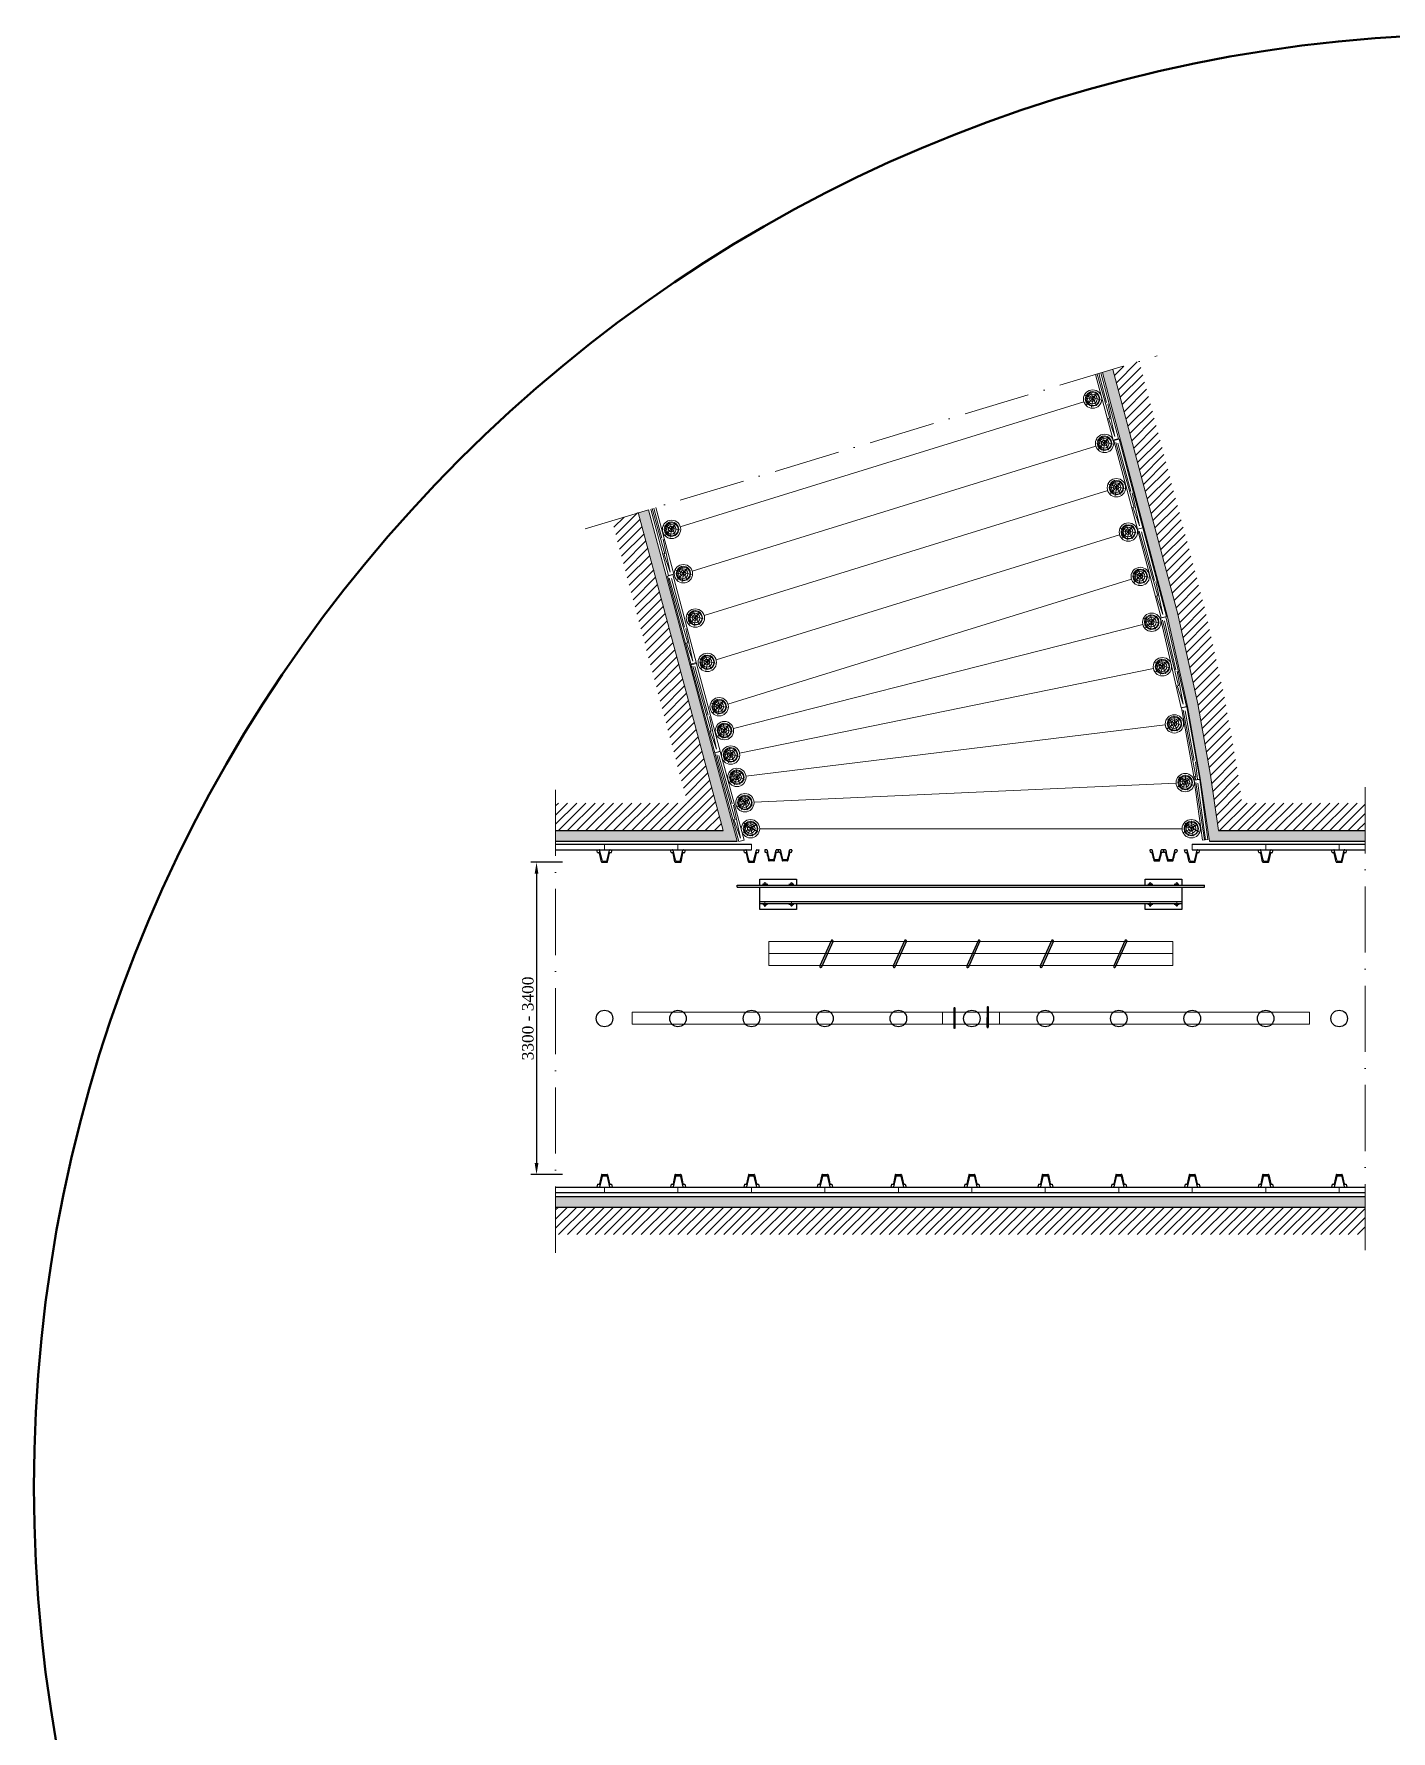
# Model space of a CAD drawing. Header units: millimetres. Extents: x -46762 to 217101, y -107409 to 31524.
# Drawn here: x 73882 to 88661, y -52111 to -33632 of the extents above; entities that cross this region are included whole.
import ezdxf

# ---------------------------------------------------------------- set-up
doc = ezdxf.new("R2010")
doc.units = ezdxf.units.MM
doc.linetypes.add('ACAD_ISO10W100', pattern=[18, 12, -3, 0, -3])
doc.styles.get("Standard").update_dxf_attribs({"font": 'TIMES.TTF'})
doc.dimstyles.new('ISO-25', dxfattribs={"dimscale": 50, "dimtxt": 2.5, "dimasz": 2.5, "dimexe": 1.25, "dimexo": 0.625, "dimtad": 1, "dimdec": 0, "dimtxsty": 'Standard', "dimcen": 2.5, "dimadec": 0, "dimazin": 0, "dimtfac": 1, "dimtdec": 0, "dimtmove": 0, "dimatfit": 3, "dimfxl": 1, "dimarcsym": 0})
pattern_1 = [(228.0128, (182.88, 254), (-2032.0017266, -2286.002809), [34.1721, -3383.05]), (184.9697, (160.02, 228.6), (3048.0049306, 253.9982075), [58.6405, -5805.4]), (132.5104, (101.6, 223.52), (2539.9981518, -2794.0027292), [41.3482, -4093.47]), (267.2737, (2.54, 160.02), (253.9988971, 5079.9983653), [53.4005, -5286.64]), (292.8337, (0, 106.68), (-1270.0036056, 3048.001733), [52.3634, -5183.98]), (357.2737, (20.32, 58.42), (-5079.9983653, 253.9988971), [53.4005, -5286.64]), (37.6942, (73.66, 55.88), (-3302.0020861, -2539.9977357), [70.6194, -6991.31]), (72.2553, (129.54, 99.06), (1778.0035565, 5588.0016206), [66.672, -6600.53]), (121.4296, (149.86, 162.56), (-2032.0005235, 3301.996116), [53.5813, -5304.55]), (175.2364, (121.92, 208.28), (2793.9978053, -253.9976163), [61.1713, -2997.39]), (222.3974, (60.96, 213.36), (-3048.0000917, -2793.99636506), [79.1078, -7831.68]), (138.8141, (254, 157.48), (-1777.9988674, 1523.9976557), [27.0005, -2673.06]), (171.4692, (233.68, 175.26), (3301.9949596, -508.00128), [51.3682, -5085.46]), (225, (182.88, 182.88), (-5e-14, -253.99983), [35.9209, -323.289]), (203.1986, (165.1, 213.36), (1270.004283, 508.002227), [19.3441, -1915.06]), (291.8014, (147.32, 205.74), (-254.000178, 762.00049), [27.3566, -1340.48]), (30.9638, (157.48, 180.34), (761.999195, 508.000396), [44.432, -1436.63]), (161.5651, (195.58, 203.2), (508.00023, -253.99962), [32.1287, -771.09]), (16.3895, (0, 205.74), (2540.0014014, 761.998415), [45.0088, -4455.88]), (70.3462, (43.18, 218.44), (-1015.997169, -2793.996049), [37.7599, -3738.22]), (293.1986, (195.58, 254), (-508.002227, 1270.004283), [38.688, -1895.72]), (343.6105, (210.82, 218.44), (-2540.0014014, 761.998415), [45.0088, -4455.88]), (339.444, (0, 48.26), (-1270.001576, 507.999384), [43.4035, -2126.77]), (294.7751, (40.64, 33.02), (-1269.9970404, 2793.9987026), [36.3672, -3600.36]), (66.8014, (198.12, 0), (508.002227, 1270.004283), [38.688, -1895.72]), (17.354, (213.36, 35.56), (-3302.0001782, -1015.9984676), [42.5783, -4215.24]), (69.444, (73.66, 0), (-507.999384, -1270.001576), [21.7018, -2148.48]), (101.3099, (182.88, 0), (-253.998746, 1015.996746), [12.9515, -1282.2]), (165.9638, (180.34, 12.7), (762.000535, -253.99956), [52.3634, -994.905]), (186.009, (129.54, 25.4), (2539.9962544, 253.9994069), [48.5267, -4804.14]), (303.6901, (157.48, 157.48), (-254.000087, 507.99951), [36.6324, -879.178]), (353.1572, (177.8, 127), (4318.0017857, -508.0022752), [63.9557, -6331.6]), (60.9454, (241.3, 119.38), (-1015.9976366, -1777.995761), [26.1508, -2588.94]), (90, (254, 142.24), (-254, 254), [15.24, -238.76]), (120.2564, (124.46, 33.02), (1015.9978467, -1777.9991032), [35.2867, -3493.39]), (48.0128, (106.68, 63.5), (2032.0017266, 2286.002809), [68.3443, -3348.88]), (0, (152.4, 114.3), (254, 254), [66.04, -187.96]), (325.3048, (218.44, 114.3), (-2539.995599, 1778.000169), [40.161, -3975.93]), (254.0546, (251.46, 91.44), (-254.000648, -1016.00242), [36.9829, -1812.17]), (207.646, (241.3, 55.88), (-4825.9983049, -2540.0015975), [60.2145, -5961.25]), (175.4261, (187.96, 27.94), (-3302.0007605, 253.9987711), [63.7029, -6306.58]), (175.4261, (187.96, 27.94), (-3302.0007605, 253.9987711), [63.7029, -6306.58])]

# ---------------------------------------------------------------- blocks, each defined once
blk = doc.blocks.new('*D282')
at = {"color": 0, "lineweight": -2}
for p, q in [((79637, -42652), (79293, -42652)), ((79355, -42777), (79355, -45927)), ((79637, -46052), (79293, -46052))]:
    blk.add_line(p, q, dxfattribs=at)
at = {"color": 0, "lineweight": 15}
for points in [[(79335, -42777), (79376, -42777), (79355, -42652)], [(79335, -45927), (79376, -45927), (79355, -46052)]]:
    blk.add_solid(points, dxfattribs=at)
at = {"layer": 'Defpoints', "color": 0, "lineweight": 15}
for p in [(79668, -42652), (79355, -46052), (79668, -46052)]:
    blk.add_point(p, dxfattribs=at)
at = {"color": 0, "lineweight": 0, "insert": (79261, -44352), "char_height": 125, "attachment_point": 5, "rotation": 90}
blk.add_mtext('3300 - 3400', dxfattribs=at)
blk = doc.blocks.new('ст200')
at = {"color": 7, "lineweight": 15}
for points in [[(117040, -45309), (117115, -45362), (117027, -45411)], [(117111, -45284), (117115, -45362), (117037, -45347)], [(117069, -45449), (117116, -45360), (117189, -45402)], [(117177, -45320), (117112, -45362), (117130, -45452)]]:
    blk.add_lwpolyline(points, dxfattribs=at)
for centre, radius in [((117108, -45370), 100), ((117108, -45368), 79), ((117110, -45370), 70.8), ((117105, -45368), 52.1), ((117105, -45365), 30.3)]:
    blk.add_circle(centre, radius, dxfattribs=at)
blk = doc.blocks.new('дерама')
at = {"color": 7, "lineweight": 15}
blk.add_line((117208, -45370), (121808, -45370), dxfattribs=at)
for p in [(0, 0), (4800, 0)]:
    blk.add_blockref('ст200', p, dxfattribs=at)

msp = doc.modelspace()

# ---------------------------------------------------------------- hatches: boundary and pattern name
at = {"lineweight": 15}
h = msp.add_hatch(dxfattribs=at)
h.set_pattern_fill('GRAVEL', scale=10, style=0)
h.set_pattern_definition(pattern_1)
h.paths.add_polyline_path([(88379.69, -42306.94), (88379.69, -42421.94), (87018.98, -42421.94), (86683.51, -42421.94), (86583.48, -41734.21), (86445.12, -40954.46), (86227.63, -39978.57), (85519.84, -37317.19), (85630.95, -37287.51), (86338.74, -39948.89), (86556.22, -40924.78), (86694.58, -41704.53), (86782.2, -42306.94), (87018.98, -42306.94)])
h = msp.add_hatch(dxfattribs=at)
h.set_pattern_fill('JIS_WOOD', scale=100, style=0)
h.paths.add_polyline_path([(88379.69, -42306.94), (88379.69, -42006.94), (87039.67, -42006.94), (86984.42, -41627.1), (86846.06, -40847.35), (86628.57, -39871.46), (85917.29, -37196.95), (85630.95, -37287.51), (86338.74, -39948.89), (86556.22, -40924.78), (86694.58, -41704.53), (86782.2, -42306.94), (87018.98, -42306.94)])
h = msp.add_hatch(dxfattribs=at)
h.set_pattern_fill('GRAVEL', scale=10, style=0)
h.set_pattern_definition(pattern_1)
h.paths.add_polyline_path([(79563.13, -42306.94), (80614.82, -42306.94), (80918.34, -42306.94), (81389.11, -42306.94), (80463.64, -38842.88), (80574.75, -38813.2), (81538.87, -42421.94), (80918.34, -42421.94), (80614.82, -42421.94), (79563.13, -42421.94)])
h = msp.add_hatch(dxfattribs=at)
h.set_pattern_fill('JIS_WOOD', scale=100, style=0)
h.paths.add_polyline_path([(80177.31, -38933.43), (80463.64, -38842.88), (81389.11, -42306.94), (80918.34, -42306.94), (80614.82, -42306.94), (79563.13, -42306.94), (79563.13, -42006.94), (80614.82, -42006.94), (80918.34, -42006.94), (80998.44, -42006.94)])
h = msp.add_hatch(color=9, dxfattribs=at)
edge = h.paths.add_edge_path()
edge.add_line((82563.11, -43505.32), (82440.41, -43780.85))
edge.add_arc((82450.8, -43785.82), 11.52, 154.435844, 336.859317)
edge.add_line((82461.4, -43790.35), (82584.07, -43514.88))
edge.add_arc((82573.69, -43509.88), 11.52, 334.279566, 516.703039)
h = msp.add_hatch(color=9, dxfattribs=at)
edge = h.paths.add_edge_path()
edge.add_line((83363.11, -43505.32), (83240.41, -43780.85))
edge.add_arc((83250.8, -43785.82), 11.52, 154.435844, 336.859317)
edge.add_line((83261.4, -43790.35), (83384.07, -43514.88))
edge.add_arc((83373.69, -43509.88), 11.52, 334.279566, 516.703039)
h = msp.add_hatch(color=9, dxfattribs=at)
edge = h.paths.add_edge_path()
edge.add_line((84163.11, -43505.32), (84040.41, -43780.85))
edge.add_arc((84050.8, -43785.82), 11.52, 154.435844, 336.859317)
edge.add_line((84061.4, -43790.35), (84184.07, -43514.88))
edge.add_arc((84173.69, -43509.88), 11.52, 334.279566, 516.703039)
h = msp.add_hatch(color=9, dxfattribs=at)
edge = h.paths.add_edge_path()
edge.add_line((84963.11, -43505.32), (84840.41, -43780.85))
edge.add_arc((84850.8, -43785.82), 11.52, 154.435844, 336.859317)
edge.add_line((84861.4, -43790.35), (84984.07, -43514.88))
edge.add_arc((84973.69, -43509.88), 11.52, 334.279566, 516.703039)
h = msp.add_hatch(color=9, dxfattribs=at)
edge = h.paths.add_edge_path()
edge.add_line((85763.11, -43505.32), (85640.41, -43780.85))
edge.add_arc((85650.8, -43785.82), 11.52, 154.435844, 336.859317)
edge.add_line((85661.4, -43790.35), (85784.07, -43514.88))
edge.add_arc((85773.69, -43509.88), 11.52, 334.279566, 516.703039)
h = msp.add_hatch(color=9, dxfattribs=at)
edge = h.paths.add_edge_path()
edge.add_line((83898.77, -44242.81), (83898.09, -44452.26))
edge.add_arc((83906.09, -44452.51), 8, 178.253812, 360.677285)
edge.add_line((83914.09, -44452.41), (83914.77, -44243))
edge.add_arc((83906.77, -44242.74), 8, 358.097534, 540.521007)
h = msp.add_hatch(color=9, dxfattribs=at)
edge = h.paths.add_edge_path()
edge.add_line((84260.65, -44233.99), (84259.97, -44443.45))
edge.add_arc((84267.96, -44443.69), 8, 178.253812, 360.677285)
edge.add_line((84275.97, -44443.59), (84276.64, -44234.19))
edge.add_arc((84268.65, -44233.92), 8, 358.097534, 540.521007)
h = msp.add_hatch(dxfattribs=at)
h.set_pattern_fill('GRAVEL', scale=10, style=0)
h.set_pattern_definition(pattern_1)
h.paths.add_polyline_path([(79563.13, -46405.79), (79563.13, -46290.79), (80614.82, -46290.79), (80918.34, -46290.79), (87018.98, -46290.79), (88379.69, -46290.79), (88379.69, -46405.79), (87018.98, -46405.79), (80918.34, -46405.79), (80614.82, -46405.79)])
h = msp.add_hatch(dxfattribs=at)
h.set_pattern_fill('JIS_WOOD', scale=100, style=0)
h.paths.add_polyline_path([(79563.13, -46405.79), (79563.13, -46705.79), (80614.82, -46705.79), (80918.34, -46705.79), (87018.98, -46705.79), (88379.69, -46705.79), (88379.69, -46405.79), (87018.98, -46405.79), (80918.34, -46405.79), (80614.82, -46405.79)])

# ---------------------------------------------------------------- linework, layer by layer
at = {"color": 7, "linetype": 'ACAD_ISO10W100', "lineweight": 0, "ltscale": 60}
for p, q in [((79885.76, -39021.63), (86114.87, -37137.18)), ((79563.13, -46902.41), (79563.13, -41724.11)), ((88379.69, -46875.58), (88379.69, -41670.45))]:
    msp.add_line(p, q, dxfattribs=at)
at = {"color": 7, "lineweight": 15}
for p, q in [((85596.84, -37818.14), (85460.39, -37335.17)), ((85477, -37330.15), (85562.54, -37645.8)), ((85862.45, -38788.42), (85662.44, -38080.45)), ((85684.72, -38086.81), (85828.15, -38616.07)), ((80754.05, -39294), (80614.79, -38801.08)), ((80631.5, -38796.03), (80719.75, -39121.65)), ((86119.41, -39754.88), (85919.39, -39046.91)), ((85941.67, -39053.28), (86085.11, -39582.54)), ((81001.27, -40265), (80801.26, -39557.03)), ((80823.54, -39563.39), (80966.97, -40092.65)), ((86345.99, -40731.36), (86170.84, -40016.84)), ((86192.88, -40023.97), (86317.73, -40557.92)), ((81257.83, -41222.7), (81057.82, -40514.73)), ((81080.1, -40521.1), (81223.54, -41050.36)), ((86378.49, -40970.68), (86518.53, -41757.13)), ((86437.56, -40960.17), (86378.52, -40970.85)), ((86535.85, -41716.61), (86397.08, -40994.13)), ((86418.74, -41002.38), (86516.41, -41541.96)), ((86577.6, -41746.61), (86437.56, -40960.17)), ((81518.53, -42189.06), (81318.52, -41481.09)), ((81340.8, -41487.45), (81484.24, -42016.71)), ((86517.04, -41758.39), (86605.57, -42410.77)), ((86576.49, -41750.32), (86517.06, -41758.55)), ((86518.53, -41757.13), (86577.6, -41746.61)), ((86665.02, -42402.7), (86576.49, -41750.32)), ((86628.12, -42407.71), (86534.65, -41782.58)), ((86555.94, -41791.72), (86641.08, -42405.95)), ((79563.13, -42306.94), (79563.13, -42421.94)), ((88379.69, -42306.94), (88379.69, -42421.94)), ((80095.4, -42514.53), (80095.4, -42454.53)), ((80895.4, -42514.53), (80895.4, -42454.53)), ((81695.4, -42514.53), (81695.4, -42454.53)), ((86495.4, -42514.53), (86495.4, -42454.53)), ((86605.57, -42410.77), (86665.14, -42402.69)), ((87295.4, -42514.53), (87295.4, -42454.53)), ((88095.4, -42514.53), (88095.4, -42454.53)), ((84085.24, -43512.84), (81885.24, -43512.84)), ((81885.24, -43775.84), (81885.24, -43512.84)), ((86285.24, -43512.84), (84085.24, -43512.84)), ((86285.24, -43775.84), (86285.24, -43512.84)), ((84085.24, -43644.84), (81885.24, -43644.84)), ((84085.24, -43775.84), (81885.24, -43775.84)), ((86285.24, -43644.84), (84085.24, -43644.84)), ((86285.24, -43775.84), (84085.24, -43775.84)), ((80395.5, -44284.72), (80395.5, -44414.72)), ((80395.5, -44284.72), (84059.5, -44284.72)), ((83774.46, -44284.72), (83774.46, -44414.72)), ((83838.07, -44284.72), (87774.07, -44284.72)), ((84395.88, -44284.72), (84395.88, -44414.72)), ((87774.07, -44284.72), (87774.07, -44414.72)), ((80395.5, -44414.72), (84059.5, -44414.72)), ((83838.07, -44414.72), (87774.07, -44414.72)), ((80095.71, -46248.53), (80095.71, -46188.53)), ((80895.71, -46248.53), (80895.71, -46188.53)), ((81695.71, -46248.53), (81695.71, -46188.53)), ((82495.71, -46248.53), (82495.71, -46188.53)), ((83295.71, -46248.53), (83295.71, -46188.53)), ((84095.71, -46248.53), (84095.71, -46188.53)), ((84895.71, -46248.53), (84895.71, -46188.53)), ((85695.71, -46248.53), (85695.71, -46188.53)), ((86495.71, -46248.53), (86495.71, -46188.53)), ((87295.71, -46248.53), (87295.71, -46188.53)), ((88095.71, -46248.53), (88095.71, -46188.53)), ((79563.13, -46405.79), (79563.13, -46705.79))]:
    msp.add_line(p, q, dxfattribs=at)
for p, q in [((79563.13, -42306.94), (80614.82, -42306.94)), ((80614.82, -42306.94), (80918.34, -42306.94)), ((80918.34, -42306.94), (81389.11, -42306.94)), ((86782.2, -42306.94), (87018.98, -42306.94)), ((87018.98, -42306.94), (88379.69, -42306.94)), ((79563.13, -42421.94), (80614.82, -42421.94)), ((79563.13, -42454.53), (80614.82, -42454.53)), ((80614.82, -42421.94), (80918.34, -42421.94)), ((80614.82, -42454.53), (80918.34, -42454.53)), ((80918.34, -42421.94), (81538.87, -42421.94)), ((80918.34, -42454.53), (81695.55, -42454.53)), ((86495.4, -42454.53), (87018.98, -42454.53)), ((86683.51, -42421.94), (87018.98, -42421.94)), ((87018.98, -42421.94), (88379.69, -42421.94)), ((87018.98, -42454.53), (88379.69, -42454.53)), ((79563.13, -42514.53), (80614.82, -42514.53)), ((80012.74, -42514.53), (80036, -42514.53)), ((80020.23, -42546.53), (80012.78, -42514.53)), ((80020.23, -42546.53), (80035.89, -42546.53)), ((80062.22, -42646.78), (80041.75, -42551.27)), ((80068.41, -42630.09), (80041.84, -42519.13)), ((80155.47, -42514.53), (80178.74, -42514.53)), ((80614.82, -42514.53), (80918.34, -42514.53)), ((80812.74, -42514.53), (80836, -42514.53)), ((80820.23, -42546.53), (80812.78, -42514.53)), ((80820.23, -42546.53), (80835.89, -42546.53)), ((80862.22, -42646.78), (80841.75, -42551.27)), ((80868.41, -42630.09), (80841.84, -42519.13)), ((80918.34, -42514.53), (81695.55, -42514.53)), ((80955.47, -42514.53), (80978.74, -42514.53)), ((81612.74, -42514.53), (81636, -42514.53)), ((81620.23, -42546.53), (81612.78, -42514.53)), ((81620.23, -42546.53), (81635.89, -42546.53)), ((81662.22, -42646.78), (81641.75, -42551.27)), ((81668.41, -42630.09), (81641.84, -42519.13)), ((81755.47, -42514.53), (81778.74, -42514.53)), ((86412.74, -42514.53), (86436, -42514.53)), ((86412.78, -42514.53), (86436, -42514.53)), ((86420.23, -42546.53), (86412.78, -42514.53)), ((86420.23, -42546.53), (86435.89, -42546.53)), ((86462.22, -42646.78), (86441.75, -42551.27)), ((86468.41, -42630.09), (86441.84, -42519.13)), ((86495.4, -42514.53), (87018.98, -42514.53)), ((86555.47, -42514.53), (86578.74, -42514.53)), ((87018.98, -42514.53), (88379.69, -42514.53)), ((87212.74, -42514.53), (87236, -42514.53)), ((87220.23, -42546.53), (87212.78, -42514.53)), ((87220.23, -42546.53), (87235.89, -42546.53)), ((87262.22, -42646.78), (87241.75, -42551.27)), ((87268.41, -42630.09), (87241.84, -42519.13)), ((87355.47, -42514.53), (87378.74, -42514.53)), ((88012.74, -42514.53), (88036, -42514.53)), ((88020.23, -42546.53), (88012.78, -42514.53)), ((88020.23, -42546.53), (88035.89, -42546.53)), ((88062.22, -42646.78), (88041.75, -42551.27)), ((88068.41, -42630.09), (88041.84, -42519.13)), ((88155.47, -42514.53), (88178.74, -42514.53)), ((79563.13, -46188.53), (80614.82, -46188.53)), ((80012.74, -46188.53), (80036, -46188.53)), ((80020.23, -46156.53), (80012.78, -46188.53)), ((80020.23, -46156.53), (80035.89, -46156.53)), ((80062.22, -46056.27), (80041.75, -46151.78)), ((80068.41, -46072.96), (80041.84, -46183.92)), ((80068.09, -46051.53), (80123.39, -46051.53)), ((80079.11, -46064.53), (80112.36, -46064.53)), ((80123.06, -46072.96), (80149.63, -46183.92)), ((80129.25, -46056.27), (80149.72, -46151.78)), ((80155.47, -46188.53), (80178.74, -46188.53)), ((80155.59, -46156.53), (80171.16, -46156.53)), ((80171.16, -46156.53), (80178.58, -46188.53)), ((80614.82, -46188.53), (80918.34, -46188.53)), ((80812.74, -46188.53), (80836, -46188.53)), ((80820.23, -46156.53), (80812.78, -46188.53)), ((80820.23, -46156.53), (80835.89, -46156.53)), ((80862.22, -46056.27), (80841.75, -46151.78)), ((80868.41, -46072.96), (80841.84, -46183.92)), ((80868.09, -46051.53), (80923.39, -46051.53)), ((80879.11, -46064.53), (80912.36, -46064.53)), ((80918.34, -46188.53), (87018.98, -46188.53)), ((80923.06, -46072.96), (80949.63, -46183.92)), ((80929.25, -46056.27), (80949.72, -46151.78)), ((80955.47, -46188.53), (80978.74, -46188.53)), ((80955.59, -46156.53), (80971.16, -46156.53)), ((80971.16, -46156.53), (80978.58, -46188.53)), ((81612.74, -46188.53), (81636, -46188.53)), ((81620.23, -46156.53), (81612.78, -46188.53)), ((81620.23, -46156.53), (81635.89, -46156.53)), ((81662.22, -46056.27), (81641.75, -46151.78)), ((81668.41, -46072.96), (81641.84, -46183.92)), ((81668.09, -46051.53), (81723.39, -46051.53)), ((81679.11, -46064.53), (81712.36, -46064.53)), ((81723.06, -46072.96), (81749.63, -46183.92)), ((81729.25, -46056.27), (81749.72, -46151.78)), ((81755.47, -46188.53), (81778.74, -46188.53)), ((81755.59, -46156.53), (81771.16, -46156.53)), ((81771.16, -46156.53), (81778.58, -46188.53)), ((82412.74, -46188.53), (82436, -46188.53)), ((82420.23, -46156.53), (82412.78, -46188.53)), ((82420.23, -46156.53), (82435.89, -46156.53)), ((82462.22, -46056.27), (82441.75, -46151.78)), ((82468.41, -46072.96), (82441.84, -46183.92)), ((82468.09, -46051.53), (82523.39, -46051.53)), ((82479.11, -46064.53), (82512.36, -46064.53)), ((82523.06, -46072.96), (82549.63, -46183.92)), ((82529.25, -46056.27), (82549.72, -46151.78)), ((82555.47, -46188.53), (82578.74, -46188.53)), ((82555.59, -46156.53), (82571.16, -46156.53)), ((82571.16, -46156.53), (82578.58, -46188.53)), ((83212.74, -46188.53), (83236, -46188.53)), ((83220.23, -46156.53), (83212.78, -46188.53)), ((83220.23, -46156.53), (83235.89, -46156.53)), ((83262.22, -46056.27), (83241.75, -46151.78)), ((83268.41, -46072.96), (83241.84, -46183.92)), ((83268.09, -46051.53), (83323.39, -46051.53)), ((83279.11, -46064.53), (83312.36, -46064.53)), ((83323.06, -46072.96), (83349.63, -46183.92)), ((83329.25, -46056.27), (83349.72, -46151.78)), ((83355.47, -46188.53), (83378.74, -46188.53)), ((83355.59, -46156.53), (83371.16, -46156.53)), ((83371.16, -46156.53), (83378.58, -46188.53)), ((84012.74, -46188.53), (84036, -46188.53)), ((84020.23, -46156.53), (84012.78, -46188.53)), ((84020.23, -46156.53), (84035.89, -46156.53)), ((84062.22, -46056.27), (84041.75, -46151.78)), ((84068.41, -46072.96), (84041.84, -46183.92)), ((84068.09, -46051.53), (84123.39, -46051.53)), ((84079.11, -46064.53), (84112.36, -46064.53)), ((84123.06, -46072.96), (84149.63, -46183.92)), ((84129.25, -46056.27), (84149.72, -46151.78)), ((84155.47, -46188.53), (84178.74, -46188.53)), ((84155.59, -46156.53), (84171.16, -46156.53)), ((84171.16, -46156.53), (84178.58, -46188.53)), ((84812.74, -46188.53), (84836, -46188.53)), ((84820.23, -46156.53), (84812.78, -46188.53)), ((84820.23, -46156.53), (84835.89, -46156.53)), ((84862.22, -46056.27), (84841.75, -46151.78)), ((84868.41, -46072.96), (84841.84, -46183.92)), ((84868.09, -46051.53), (84923.39, -46051.53)), ((84879.11, -46064.53), (84912.36, -46064.53)), ((84923.06, -46072.96), (84949.63, -46183.92)), ((84929.25, -46056.27), (84949.72, -46151.78)), ((84955.47, -46188.53), (84978.74, -46188.53)), ((84955.59, -46156.53), (84971.16, -46156.53)), ((84971.16, -46156.53), (84978.58, -46188.53)), ((85612.74, -46188.53), (85636, -46188.53)), ((85620.23, -46156.53), (85612.78, -46188.53)), ((85620.23, -46156.53), (85635.89, -46156.53)), ((85662.22, -46056.27), (85641.75, -46151.78)), ((85668.41, -46072.96), (85641.84, -46183.92)), ((85668.09, -46051.53), (85723.39, -46051.53)), ((85679.11, -46064.53), (85712.36, -46064.53)), ((85723.06, -46072.96), (85749.63, -46183.92)), ((85729.25, -46056.27), (85749.72, -46151.78)), ((85755.47, -46188.53), (85778.74, -46188.53)), ((85755.59, -46156.53), (85771.16, -46156.53)), ((85771.16, -46156.53), (85778.58, -46188.53)), ((86412.74, -46188.53), (86436, -46188.53)), ((86420.23, -46156.53), (86412.78, -46188.53)), ((86420.23, -46156.53), (86435.89, -46156.53)), ((86462.22, -46056.27), (86441.75, -46151.78)), ((86468.41, -46072.96), (86441.84, -46183.92)), ((86468.09, -46051.53), (86523.39, -46051.53)), ((86479.11, -46064.53), (86512.36, -46064.53)), ((86523.06, -46072.96), (86549.63, -46183.92)), ((86529.25, -46056.27), (86549.72, -46151.78)), ((86555.47, -46188.53), (86578.74, -46188.53)), ((86555.59, -46156.53), (86571.16, -46156.53)), ((86571.16, -46156.53), (86578.58, -46188.53)), ((87018.98, -46188.53), (88379.69, -46188.53)), ((87212.74, -46188.53), (87236, -46188.53)), ((87220.23, -46156.53), (87212.78, -46188.53)), ((87220.23, -46156.53), (87235.89, -46156.53)), ((87262.22, -46056.27), (87241.75, -46151.78)), ((87268.41, -46072.96), (87241.84, -46183.92)), ((87268.09, -46051.53), (87323.39, -46051.53)), ((87279.11, -46064.53), (87312.36, -46064.53)), ((87323.06, -46072.96), (87349.63, -46183.92)), ((87329.25, -46056.27), (87349.72, -46151.78)), ((87355.47, -46188.53), (87378.74, -46188.53)), ((87355.59, -46156.53), (87371.16, -46156.53)), ((87371.16, -46156.53), (87378.58, -46188.53)), ((88012.74, -46188.53), (88036, -46188.53)), ((88020.23, -46156.53), (88012.78, -46188.53)), ((88020.23, -46156.53), (88035.89, -46156.53)), ((88062.22, -46056.27), (88041.75, -46151.78)), ((88068.41, -46072.96), (88041.84, -46183.92)), ((88068.09, -46051.53), (88123.39, -46051.53)), ((88079.11, -46064.53), (88112.36, -46064.53)), ((88123.06, -46072.96), (88149.63, -46183.92)), ((88129.25, -46056.27), (88149.72, -46151.78)), ((88155.47, -46188.53), (88178.74, -46188.53)), ((88155.59, -46156.53), (88171.16, -46156.53)), ((88171.16, -46156.53), (88178.58, -46188.53)), ((79563.13, -46248.53), (80614.82, -46248.53)), ((79563.13, -46290.79), (80614.82, -46290.79)), ((80614.82, -46248.53), (80918.34, -46248.53)), ((80614.82, -46290.79), (80918.34, -46290.79)), ((80918.34, -46248.53), (87018.98, -46248.53)), ((80918.34, -46290.79), (87018.98, -46290.79)), ((87018.98, -46248.53), (88379.69, -46248.53)), ((87018.98, -46290.79), (88379.69, -46290.79)), ((79563.13, -46405.79), (80614.82, -46405.79)), ((80614.82, -46405.79), (80918.34, -46405.79)), ((80918.34, -46405.79), (87018.98, -46405.79)), ((87018.98, -46405.79), (88379.69, -46405.79))]:
    msp.add_line(p, q)
at = {"color": 7}
for p, q in [((80068.09, -42651.53), (80123.39, -42651.53)), ((80079.11, -42638.53), (80112.36, -42638.53)), ((80123.06, -42630.09), (80149.63, -42519.13)), ((80129.25, -42646.78), (80149.72, -42551.27)), ((80155.47, -42514.53), (80178.74, -42514.53)), ((80155.59, -42546.53), (80171.16, -42546.53)), ((80171.16, -42546.53), (80178.58, -42514.53)), ((80868.09, -42651.53), (80923.39, -42651.53)), ((80879.11, -42638.53), (80912.36, -42638.53)), ((80923.06, -42630.09), (80949.63, -42519.13)), ((80929.25, -42646.78), (80949.72, -42551.27)), ((80955.47, -42514.53), (80978.74, -42514.53)), ((80955.59, -42546.53), (80971.16, -42546.53)), ((80971.16, -42546.53), (80978.58, -42514.53)), ((81668.09, -42651.53), (81723.39, -42651.53)), ((81679.11, -42638.53), (81712.36, -42638.53)), ((81723.06, -42630.09), (81749.63, -42519.13)), ((81729.25, -42646.78), (81749.72, -42551.27)), ((81755.47, -42514.53), (81778.74, -42514.53)), ((81755.59, -42546.53), (81771.16, -42546.53)), ((81771.16, -42546.53), (81778.58, -42514.53)), ((86468.09, -42651.53), (86523.39, -42651.53)), ((86479.11, -42638.53), (86512.36, -42638.53)), ((86523.06, -42630.09), (86549.63, -42519.13)), ((86529.25, -42646.78), (86549.72, -42551.27)), ((86555.47, -42514.53), (86578.74, -42514.53)), ((86555.59, -42546.53), (86571.16, -42546.53)), ((86571.16, -42546.53), (86578.58, -42514.53)), ((87268.09, -42651.53), (87323.39, -42651.53)), ((87279.11, -42638.53), (87312.36, -42638.53)), ((87323.06, -42630.09), (87349.63, -42519.13)), ((87329.25, -42646.78), (87349.72, -42551.27)), ((87355.47, -42514.53), (87378.74, -42514.53)), ((87355.59, -42546.53), (87371.16, -42546.53)), ((87371.16, -42546.53), (87378.58, -42514.53)), ((88068.09, -42651.53), (88123.39, -42651.53)), ((88079.11, -42638.53), (88112.36, -42638.53)), ((88123.06, -42630.09), (88149.63, -42519.13)), ((88129.25, -42646.78), (88149.72, -42551.27)), ((88155.47, -42514.53), (88178.74, -42514.53)), ((88155.59, -42546.53), (88171.16, -42546.53)), ((88171.16, -42546.53), (88178.58, -42514.53)), ((82563.11, -43505.32), (82440.41, -43780.85)), ((82461.4, -43790.35), (82584.07, -43514.88)), ((83363.11, -43505.32), (83240.41, -43780.85)), ((83261.4, -43790.35), (83384.07, -43514.88)), ((84163.11, -43505.32), (84040.41, -43780.85)), ((84061.4, -43790.35), (84184.07, -43514.88)), ((84963.11, -43505.32), (84840.41, -43780.85)), ((84861.4, -43790.35), (84984.07, -43514.88)), ((85763.11, -43505.32), (85640.41, -43780.85)), ((85661.4, -43790.35), (85784.07, -43514.88)), ((83898.77, -44242.81), (83898.09, -44452.26)), ((83914.09, -44452.41), (83914.77, -44243)), ((84260.65, -44233.99), (84259.97, -44443.45)), ((84275.97, -44443.59), (84276.64, -44234.19))]:
    msp.add_line(p, q, dxfattribs=at)
at = {"color": 7, "lineweight": 30}
for p, q in [((81840.27, -42521.26), (81842.98, -42539.37)), ((81859.08, -42514.53), (81846.22, -42514.53)), ((81857.46, -42543.53), (81847.91, -42543.53)), ((81939.15, -42637.53), (81888.86, -42637.53)), ((81931.86, -42624.53), (81896.16, -42624.53)), ((81981.8, -42514.53), (81968.94, -42514.53)), ((81980.11, -42543.53), (81970.56, -42543.53)), ((81987.75, -42521.26), (81985.04, -42539.37)), ((81987.75, -42521.26), (81990.46, -42539.37)), ((82006.56, -42514.53), (81993.71, -42514.53)), ((82004.94, -42543.53), (81995.39, -42543.53)), ((82086.64, -42637.53), (82036.35, -42637.53)), ((82079.34, -42624.53), (82043.64, -42624.53)), ((82129.28, -42514.53), (82116.42, -42514.53)), ((82127.6, -42543.53), (82118.04, -42543.53)), ((82135.23, -42521.26), (82132.52, -42539.37)), ((86035.19, -42521.57), (86037.9, -42539.68)), ((86054, -42514.84), (86041.14, -42514.84)), ((86052.38, -42543.84), (86042.83, -42543.84)), ((86134.07, -42637.84), (86083.79, -42637.84)), ((86126.78, -42624.84), (86091.08, -42624.84)), ((86176.72, -42514.84), (86163.86, -42514.84)), ((86175.03, -42543.84), (86165.48, -42543.84)), ((86182.67, -42521.57), (86179.96, -42539.68)), ((86182.67, -42521.57), (86185.38, -42539.68)), ((86201.48, -42514.84), (86188.63, -42514.84)), ((86199.87, -42543.84), (86190.31, -42543.84)), ((86281.56, -42637.84), (86231.27, -42637.84)), ((86274.26, -42624.84), (86238.57, -42624.84)), ((86324.2, -42514.84), (86311.35, -42514.84)), ((86322.52, -42543.84), (86312.96, -42543.84)), ((86330.16, -42521.57), (86327.45, -42539.68)), ((81787.78, -42899.53), (81787.78, -42834.53)), ((81787.78, -42834.53), (82187.78, -42834.53)), ((82187.78, -42834.53), (82187.78, -42899.53)), ((85982.7, -42899.53), (85982.7, -42834.84)), ((85982.7, -42834.84), (86382.7, -42834.84)), ((86382.7, -42834.84), (86382.7, -42899.53)), ((81540.31, -42921.53), (81540.31, -42899.53)), ((81540.31, -42899.53), (86630.31, -42899.53)), ((81540.31, -42921.53), (86630.31, -42921.53)), ((81787.78, -43164.53), (81787.78, -42921.53)), ((81787.78, -43164.53), (81787.78, -43049.53)), ((86382.7, -42921.53), (86382.7, -43164.84)), ((86382.7, -43049.84), (86382.7, -43164.84)), ((86630.31, -42921.53), (86630.31, -42899.53)), ((81787.78, -43077.53), (86382.7, -43077.53)), ((81787.78, -43099.53), (86382.7, -43099.53)), ((82187.78, -43164.53), (81787.78, -43164.53)), ((82187.78, -43099.53), (82187.78, -43164.53)), ((82187.78, -43099.53), (82187.78, -43164.53)), ((85982.7, -43164.84), (85982.7, -43099.53)), ((85982.7, -43164.84), (85982.7, -43099.53)), ((86382.7, -43164.84), (85982.7, -43164.84))]:
    msp.add_line(p, q, dxfattribs=at)
at = {"color": 7, "lineweight": 0}
for p, q in [((81960.76, -42533.66), (81957.95, -42549.24)), ((82108.24, -42533.66), (82105.43, -42549.24)), ((86155.68, -42533.97), (86152.87, -42549.55)), ((86303.16, -42533.97), (86300.35, -42549.55)), ((81815.59, -42889.53), (81873.18, -42889.53)), ((82103.2, -42889.53), (82155.87, -42889.53)), ((86010.52, -42889.84), (86068.1, -42889.84)), ((86298.12, -42889.84), (86350.79, -42889.84)), ((81870.99, -43109.53), (81818.51, -43109.53)), ((81842.78, -43136.57), (81842.78, -43081.77)), ((82157.23, -43109.53), (82103.2, -43109.53)), ((82132.78, -43084.69), (82132.78, -43132.19)), ((86065.91, -43109.84), (86013.44, -43109.84)), ((86037.7, -43136.88), (86037.7, -43082.08)), ((86352.16, -43109.84), (86298.12, -43109.84)), ((86327.7, -43085), (86327.7, -43132.5))]:
    msp.add_line(p, q, dxfattribs=at)
at = {"color": 7, "lineweight": 15}
for points in [[(85443.77, -37340.2), (85635.12, -38054.32), (85693.07, -38038.8), (85501.23, -37322.82)], [(86683.51, -42421.94), (86583.48, -41734.21), (86445.12, -40954.46), (86227.63, -39978.57), (85519.84, -37317.19)], [(86782.2, -42306.94), (86694.58, -41704.53), (86556.22, -40924.78), (86338.74, -39948.89), (85630.95, -37287.51)], [(85583.78, -37815.48), (85654.12, -38016.57), (85576.84, -37659.06)], [(85641.91, -38058.67), (85900.73, -39024.6), (85958.68, -39009.07), (85699.86, -38043.14), (85641.91, -38058.67)], [(80598.3, -38806.07), (80792.33, -39530.18), (80850.28, -39514.65), (80655.76, -38788.69)], [(85849.39, -38785.75), (85919.73, -38986.84), (85842.46, -38629.33)], [(81389.11, -42306.94), (80463.64, -38842.88)], [(81538.87, -42421.94), (80574.75, -38813.2)], [(80740.99, -39291.33), (80811.33, -39492.43), (80734.06, -39134.92)], [(85898.86, -39025.14), (86157.68, -39991.06), (86215.64, -39975.54), (85956.82, -39009.61), (85898.86, -39025.14)], [(80780.73, -39535.26), (81039.55, -40501.18), (81097.5, -40485.65), (80838.68, -39519.73), (80780.73, -39535.26)], [(86106.35, -39752.22), (86176.69, -39953.31), (86099.41, -39595.8)], [(86151.08, -39994.36), (86375.99, -40968.74), (86434.45, -40955.24), (86209.54, -39980.86), (86151.08, -39994.36)], [(80988.21, -40262.33), (81058.55, -40463.43), (80981.27, -40105.91)], [(81037.29, -40492.96), (81296.11, -41458.88), (81354.07, -41443.35), (81095.25, -40477.43), (81037.29, -40492.96)], [(86333.03, -40728.24), (86396.3, -40931.67), (86331.56, -40571.68)], [(81244.77, -41220.03), (81315.12, -41421.13), (81237.84, -41063.62)], [(81297.99, -41459.32), (81556.81, -42425.24), (81614.77, -42409.71), (81355.95, -41443.79), (81297.99, -41459.32)], [(86554.4, -41750.74), (86529.52, -41556.4)], [(86523.06, -41712.84), (86533.72, -41754.42)], [(81505.47, -42186.39), (81575.82, -42387.49), (81498.54, -42029.98)]]:
    msp.add_lwpolyline(points, dxfattribs=at)
at = {"color": 5, "lineweight": 50}
msp.add_circle((89704.46, -49454.65), 15822.23, dxfattribs=at)
for centre in [(80095.74, -44352.57), (80895.74, -44352.57), (81695.74, -44352.57), (82495.74, -44352.57), (83295.74, -44352.57), (84095.74, -44352.57), (84895.74, -44352.57), (85695.74, -44352.57), (86495.74, -44352.57), (87295.74, -44352.57), (88095.74, -44352.57)]:
    msp.add_circle(centre, 90)
for centre, radius, start, end in [((80035.89, -42552.53), 6, 12.094757, 90), ((80036, -42520.53), 6, 13.469517, 90), ((80835.89, -42552.53), 6, 12.094757, 90), ((80836, -42520.53), 6, 13.469517, 90), ((81635.89, -42552.53), 6, 12.094757, 90), ((81636, -42520.53), 6, 13.469517, 90), ((86435.89, -42552.53), 6, 12.094757, 90), ((86436, -42520.53), 6, 13.469517, 90), ((87235.89, -42552.53), 6, 12.094757, 90), ((87236, -42520.53), 6, 13.469517, 90), ((88035.89, -42552.53), 6, 12.094757, 90), ((88036, -42520.53), 6, 13.469517, 90), ((80035.89, -46150.53), 6, 270, 347.905243), ((80036, -46182.53), 6, 270, 346.530483), ((80068.09, -46057.53), 6, 90, 167.905243), ((80079.11, -46075.53), 11, 90, 166.530483), ((80112.36, -46075.53), 11, 13.469517, 90), ((80123.39, -46057.53), 6, 12.094757, 90), ((80155.47, -46182.53), 6, 193.469517, 270), ((80155.59, -46150.53), 6, 192.094757, 270), ((80835.89, -46150.53), 6, 270, 347.905243), ((80836, -46182.53), 6, 270, 346.530483), ((80868.09, -46057.53), 6, 90, 167.905243), ((80879.11, -46075.53), 11, 90, 166.530483), ((80912.36, -46075.53), 11, 13.469517, 90), ((80923.39, -46057.53), 6, 12.094757, 90), ((80955.47, -46182.53), 6, 193.469517, 270), ((80955.59, -46150.53), 6, 192.094757, 270), ((81635.89, -46150.53), 6, 270, 347.905243), ((81636, -46182.53), 6, 270, 346.530483), ((81668.09, -46057.53), 6, 90, 167.905243), ((81679.11, -46075.53), 11, 90, 166.530483), ((81712.36, -46075.53), 11, 13.469517, 90), ((81723.39, -46057.53), 6, 12.094757, 90), ((81755.47, -46182.53), 6, 193.469517, 270), ((81755.59, -46150.53), 6, 192.094757, 270), ((82435.89, -46150.53), 6, 270, 347.905243), ((82436, -46182.53), 6, 270, 346.530483), ((82468.09, -46057.53), 6, 90, 167.905243), ((82479.11, -46075.53), 11, 90, 166.530483), ((82512.36, -46075.53), 11, 13.469517, 90), ((82523.39, -46057.53), 6, 12.094757, 90), ((82555.47, -46182.53), 6, 193.469517, 270), ((82555.59, -46150.53), 6, 192.094757, 270), ((83235.89, -46150.53), 6, 270, 347.905243), ((83236, -46182.53), 6, 270, 346.530483), ((83268.09, -46057.53), 6, 90, 167.905243), ((83279.11, -46075.53), 11, 90, 166.530483), ((83312.36, -46075.53), 11, 13.469517, 90), ((83323.39, -46057.53), 6, 12.094757, 90), ((83355.47, -46182.53), 6, 193.469517, 270), ((83355.59, -46150.53), 6, 192.094757, 270), ((84035.89, -46150.53), 6, 270, 347.905243), ((84036, -46182.53), 6, 270, 346.530483), ((84068.09, -46057.53), 6, 90, 167.905243), ((84079.11, -46075.53), 11, 90, 166.530483), ((84112.36, -46075.53), 11, 13.469517, 90), ((84123.39, -46057.53), 6, 12.094757, 90), ((84155.47, -46182.53), 6, 193.469517, 270), ((84155.59, -46150.53), 6, 192.094757, 270), ((84835.89, -46150.53), 6, 270, 347.905243), ((84836, -46182.53), 6, 270, 346.530483), ((84868.09, -46057.53), 6, 90, 167.905243), ((84879.11, -46075.53), 11, 90, 166.530483), ((84912.36, -46075.53), 11, 13.469517, 90), ((84923.39, -46057.53), 6, 12.094757, 90), ((84955.47, -46182.53), 6, 193.469517, 270), ((84955.59, -46150.53), 6, 192.094757, 270), ((85635.89, -46150.53), 6, 270, 347.905243), ((85636, -46182.53), 6, 270, 346.530483), ((85668.09, -46057.53), 6, 90, 167.905243), ((85679.11, -46075.53), 11, 90, 166.530483), ((85712.36, -46075.53), 11, 13.469517, 90), ((85723.39, -46057.53), 6, 12.094757, 90), ((85755.47, -46182.53), 6, 193.469517, 270), ((85755.59, -46150.53), 6, 192.094757, 270), ((86435.89, -46150.53), 6, 270, 347.905243), ((86436, -46182.53), 6, 270, 346.530483), ((86468.09, -46057.53), 6, 90, 167.905243), ((86479.11, -46075.53), 11, 90, 166.530483), ((86512.36, -46075.53), 11, 13.469517, 90), ((86523.39, -46057.53), 6, 12.094757, 90), ((86555.47, -46182.53), 6, 193.469517, 270), ((86555.59, -46150.53), 6, 192.094757, 270), ((87235.89, -46150.53), 6, 270, 347.905243), ((87236, -46182.53), 6, 270, 346.530483), ((87268.09, -46057.53), 6, 90, 167.905243), ((87279.11, -46075.53), 11, 90, 166.530483), ((87312.36, -46075.53), 11, 13.469517, 90), ((87323.39, -46057.53), 6, 12.094757, 90), ((87355.47, -46182.53), 6, 193.469517, 270), ((87355.59, -46150.53), 6, 192.094757, 270), ((88035.89, -46150.53), 6, 270, 347.905243), ((88036, -46182.53), 6, 270, 346.530483), ((88068.09, -46057.53), 6, 90, 167.905243), ((88079.11, -46075.53), 11, 90, 166.530483), ((88112.36, -46075.53), 11, 13.469517, 90), ((88123.39, -46057.53), 6, 12.094757, 90), ((88155.47, -46182.53), 6, 193.469517, 270), ((88155.59, -46150.53), 6, 192.094757, 270)]:
    msp.add_arc(centre, radius, start, end)
at = {"color": 7}
for centre, radius, start, end in [((80068.09, -42645.53), 6, 192.094757, 270), ((80079.11, -42627.53), 11, 193.469517, 270), ((80112.36, -42627.53), 11, 270, 346.530483), ((80123.39, -42645.53), 6, 270, 347.905243), ((80155.47, -42520.53), 6, 90, 166.530483), ((80155.59, -42552.53), 6, 90, 167.905243), ((80868.09, -42645.53), 6, 192.094757, 270), ((80879.11, -42627.53), 11, 193.469517, 270), ((80912.36, -42627.53), 11, 270, 346.530483), ((80923.39, -42645.53), 6, 270, 347.905243), ((80955.47, -42520.53), 6, 90, 166.530483), ((80955.59, -42552.53), 6, 90, 167.905243), ((81668.09, -42645.53), 6, 192.094757, 270), ((81679.11, -42627.53), 11, 193.469517, 270), ((81712.36, -42627.53), 11, 270, 346.530483), ((81723.39, -42645.53), 6, 270, 347.905243), ((81755.47, -42520.53), 6, 90, 166.530483), ((81755.59, -42552.53), 6, 90, 167.905243), ((86468.09, -42645.53), 6, 192.094757, 270), ((86479.11, -42627.53), 11, 193.469517, 270), ((86512.36, -42627.53), 11, 270, 346.530483), ((86523.39, -42645.53), 6, 270, 347.905243), ((86555.47, -42520.53), 6, 90, 166.530483), ((86555.59, -42552.53), 6, 90, 167.905243), ((87268.09, -42645.53), 6, 192.094757, 270), ((87279.11, -42627.53), 11, 193.469517, 270), ((87312.36, -42627.53), 11, 270, 346.530483), ((87323.39, -42645.53), 6, 270, 347.905243), ((87355.47, -42520.53), 6, 90, 166.530483), ((87355.59, -42552.53), 6, 90, 167.905243), ((88068.09, -42645.53), 6, 192.094757, 270), ((88079.11, -42627.53), 11, 193.469517, 270), ((88112.36, -42627.53), 11, 270, 346.530483), ((88123.39, -42645.53), 6, 270, 347.905243), ((88155.47, -42520.53), 6, 90, 166.530483), ((88155.59, -42552.53), 6, 90, 167.905243), ((82573.69, -43509.88), 11.52, 334.279566, 156.703039), ((83373.69, -43509.88), 11.52, 334.279566, 156.703039), ((84173.69, -43509.88), 11.52, 334.279566, 156.703039), ((84973.69, -43509.88), 11.52, 334.279566, 156.703039), ((85773.69, -43509.88), 11.52, 334.279566, 156.703039), ((82450.8, -43785.82), 11.52, 154.435844, 336.859317), ((83250.8, -43785.82), 11.52, 154.435844, 336.859317), ((84050.8, -43785.82), 11.52, 154.435844, 336.859317), ((84850.8, -43785.82), 11.52, 154.435844, 336.859317), ((85650.8, -43785.82), 11.52, 154.435844, 336.859317), ((83906.77, -44242.74), 8, 358.097534, 180.521007), ((84268.65, -44233.92), 8, 358.097534, 180.521007), ((83906.09, -44452.51), 8, 178.253812, 0.677285), ((84267.96, -44443.69), 8, 178.253812, 0.677285)]:
    msp.add_arc(centre, radius, start, end, dxfattribs=at)
at = {"color": 7, "lineweight": 30}
for centre, radius, start, end in [((81846.22, -42520.53), 6, 89.405947, 190.017115), ((81847.91, -42538.53), 5, 187.358823, 270.437253), ((81857.46, -42548.53), 5, 11.753122, 90), ((81859.08, -42520.53), 6, 8.189232, 90), ((83773.4, -42130.16), 1956.09, 192.316351, 194.898432), ((82596.54, -42409.48), 739.78, 188.560365, 196.321285), ((81888.86, -42631.53), 6, 194.760681, 271.39358), ((81896.16, -42614.53), 10, 196.535218, 273.648603), ((81931.86, -42614.53), 10, 266.351397, 343.464782), ((81939.15, -42631.53), 6, 268.60642, 345.239319), ((81231.47, -42409.48), 739.78, 343.678715, 351.439635), ((80054.61, -42130.16), 1956.09, 345.101568, 347.683649), ((81968.94, -42520.53), 6, 90, 171.810768), ((81970.56, -42548.53), 5, 90, 168.246878), ((81980.11, -42538.53), 5, 269.562747, 352.641177), ((81981.8, -42520.53), 6, 349.982885, 90.594053), ((81993.71, -42520.53), 6, 89.405947, 190.017115), ((81995.39, -42538.53), 5, 187.358823, 270.437253), ((82004.94, -42548.53), 5, 11.753122, 90), ((82006.56, -42520.53), 6, 8.189232, 90), ((83920.89, -42130.16), 1956.09, 192.316351, 194.898432), ((82744.03, -42409.48), 739.78, 188.560365, 196.321285), ((82036.35, -42631.53), 6, 194.760681, 271.39358), ((82043.64, -42614.53), 10, 196.535218, 273.648603), ((82079.34, -42614.53), 10, 266.351397, 343.464782), ((82086.64, -42631.53), 6, 268.60642, 345.239319), ((81378.96, -42409.48), 739.78, 343.678715, 351.439635), ((80202.1, -42130.16), 1956.09, 345.101568, 347.683649), ((82116.42, -42520.53), 6, 90, 171.810768), ((82118.04, -42548.53), 5, 90, 168.246878), ((82127.6, -42538.53), 5, 269.562747, 352.641177), ((82129.28, -42520.53), 6, 349.982885, 90.594053), ((86041.14, -42520.84), 6, 89.405947, 190.017115), ((86042.83, -42538.84), 5, 187.358823, 270.437253), ((86052.38, -42548.84), 5, 11.753122, 90), ((86054, -42520.84), 6, 8.189232, 90), ((87968.33, -42130.47), 1956.09, 192.316351, 194.898432), ((86791.46, -42409.79), 739.78, 188.560365, 196.321285), ((86083.79, -42631.84), 6, 194.760681, 271.39358), ((86091.08, -42614.84), 10, 196.535218, 273.648603), ((86126.78, -42614.84), 10, 266.351397, 343.464782), ((86134.07, -42631.84), 6, 268.60642, 345.239319), ((85426.4, -42409.79), 739.78, 343.678715, 351.439635), ((84249.53, -42130.47), 1956.09, 345.101568, 347.683649), ((86163.86, -42520.84), 6, 90, 171.810768), ((86165.48, -42548.84), 5, 90, 168.246878), ((86175.03, -42538.84), 5, 269.562747, 352.641177), ((86176.72, -42520.84), 6, 349.982885, 90.594053), ((86188.63, -42520.84), 6, 89.405947, 190.017115), ((86190.31, -42538.84), 5, 187.358823, 270.437253), ((86199.87, -42548.84), 5, 11.753122, 90), ((86201.48, -42520.84), 6, 8.189232, 90), ((88115.81, -42130.47), 1956.09, 192.316351, 194.898432), ((86938.95, -42409.79), 739.78, 188.560365, 196.321285), ((86231.27, -42631.84), 6, 194.760681, 271.39358), ((86238.57, -42614.84), 10, 196.535218, 273.648603), ((86274.26, -42614.84), 10, 266.351397, 343.464782), ((86281.56, -42631.84), 6, 268.60642, 345.239319), ((85573.88, -42409.79), 739.78, 343.678715, 351.439635), ((84397.02, -42130.47), 1956.09, 345.101568, 347.683649), ((86311.35, -42520.84), 6, 90, 171.810768), ((86312.96, -42548.84), 5, 90, 168.246878), ((86322.52, -42538.84), 5, 269.562747, 352.641177), ((86324.2, -42520.84), 6, 349.982885, 90.594053), ((81842.78, -42889.53), 13.5, 312.205446, 227.794554), ((82132.78, -42889.53), 13.5, 312.205446, 227.794554), ((86037.7, -42889.84), 13.5, 314.137521, 225.862479), ((86327.7, -42889.84), 13.5, 314.137521, 225.862479), ((81842.78, -43109.53), 13.5, 132.205446, 47.794554), ((82132.78, -43109.53), 13.5, 132.205446, 47.794554), ((86037.7, -43109.84), 13.5, 130.198665, 49.801335), ((86327.7, -43109.84), 13.5, 130.198665, 49.801335)]:
    msp.add_arc(centre, radius, start, end, dxfattribs=at)

# ---------------------------------------------------------------- block references
at = {"color": 7, "lineweight": 15}
for p, rotation in [((-44460.6, -30301.01), 17.19326177301917), ((-44330.93, -30783.91), 17.19326177306895), ((-44201.26, -31266.8), 17.19326177306895), ((-44071.59, -31749.69), 17.19326177306895), ((-43941.92, -32232.59), 17.19326177306895), ((-43265.97, -26030.18), 14.23125670625571), ((-42356.1, -20502.42), 11.56006903680166), ((-40214.33, -10914.86), 6.975297432315439), ((-37430.27, -2017.9), 2.61233435433347)]:
    msp.add_blockref('дерама', p, dxfattribs=dict(at, rotation=rotation))
msp.add_blockref('дерама', (-35422.69, 3083.48), dxfattribs=at)

# ---------------------------------------------------------------- dimensions: what is measured, and where the dimension line sits
at = {"color": 7, "lineweight": 0}
dim = msp.add_linear_dim(base=(79355.48, -46051.53), p1=(79668.09, -42651.53), p2=(79668.09, -46051.53), angle=270, text='3300 - 3400', dimstyle='ISO-25', dxfattribs=at)
dim.commit()
dim.dimension.update_dxf_attribs({"geometry": '*D282', "text_midpoint": (79260.65, -44351.53)})

doc.saveas('drawing.dxf')
